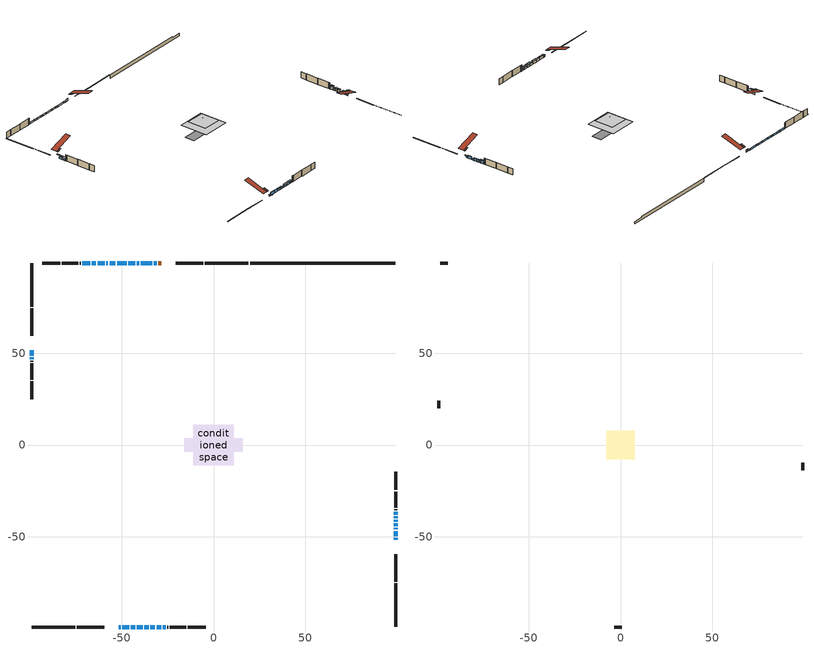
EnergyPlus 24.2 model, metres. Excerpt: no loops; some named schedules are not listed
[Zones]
conditioned space
 floor outside (Floor1 construction): -1.96,-1.96 -1.96,1.96 1.96,1.96 1.96,-1.96 z0.83
 floor outside (Floor2 construction): -3.07,-3.07 -3.07,3.07 3.07,3.07 3.07,-3.07 z0.83
 floor adiabatic (AdiabaticFloorConstruction): -11.16,-11.16 -11.16,11.16 11.16,11.16 11.16,-11.16 z3.27
 floor foundation (Slab1 construction): -16.04,-3.74 -16.04,3.74 16.04,3.74 16.04,-3.74 z-1.91
 wall outside (RimJoist1 construction): 19.04,99.1 -4.67,99.1 / -99.1,-99.1 -75.39,-99.1 / -99.1,99.1 -99.1,75.39 / 99.1,-99.1 99.1,-75.39 z0.83:1.13
 wall outside (RimJoist2 construction): -5.6,99.1 -20.43,99.1 / -74.46,-99.1 -59.62,-99.1 / -99.1,74.46 -99.1,59.62 / 99.1,-74.46 99.1,-59.62 z0.83:1.13
 wall outside (AdiabaticWallConstruction 1): -28.41,99.1 -30.06,99.1 z0.83:2.86
 wall outside (AdiabaticWallConstruction): -51.65,-99.1 -50.58,-99.1 z0.83:1.87; 99.1,-51.65 99.1,-50.58 / -30.99,99.1 -32.51,99.1 / -33.44,99.1 -39.49,99.1 / -40.42,99.1 -41.79,99.1 / -42.72,99.1 -46.38,99.1 / -47.3,99.1 -52.52,99.1 / -53.44,99.1 -56.53,99.1 / -57.46,99.1 -58.37,99.1 / -59.3,99.1 -63.11,99.1 / -64.04,99.1 -66.2,99.1 / -67.13,99.1 -71.45,99.1 / -99.1,47.67 -99.1,46.75 / 99.1,-45.98 99.1,-45.06 z0.83:2.05; -49.65,-99.1 -45.99,-99.1 / -45.07,-99.1 -42.63,-99.1 / -41.7,-99.1 -38.65,-99.1 / 99.1,-49.65 99.1,-46.91 z0.83:2.81; -99.1,51.65 -99.1,48.6 / -37.72,-99.1 -35.28,-99.1 / -34.35,-99.1 -31.91,-99.1 / -30.99,-99.1 -28.55,-99.1 z0.83:2.35; -27.62,-99.1 -26.09,-99.1 z0.83:1.75; 99.1,-44.14 99.1,-42.61 z0.83:2.66; 99.1,-41.68 99.1,-40.77 z0.83:2.86; 99.1,-39.84 99.1,-38.92 z0.83:2.36; 99.1,-38 99.1,-36.47 z0.83:3.27
 wall outside (Wall1 construction): -72.38,99.1 -72.82,99.1 / -25.17,-99.1 -24.72,-99.1 / -99.1,45.83 -99.1,45.38 / 99.1,-35.54 99.1,-35.1 z0.83:5.71
 wall outside (Wall2 construction): -73.75,99.1 -82.58,99.1 / -23.79,-99.1 -14.97,-99.1 / -99.1,44.45 -99.1,35.63 / 99.1,-34.17 99.1,-25.35 z0.83:5.71
 wall outside (Wall3 construction): -83.5,99.1 -93.22,99.1 / -14.04,-99.1 -4.32,-99.1 / -99.1,34.7 -99.1,24.98 / 99.1,-24.42 99.1,-14.7 z0.83:5.71
 wall foundation (FoundationWall1 construction): 19.97,99.1,-1.91 19.97,99.1,0.83 91.19,99.1,0.83 91.19,99.1,0.02 99.1,99.1,0.02 99.1,99.1,-1.91
 window (WindowConstruction 24): -51.65,-99.1 -50.58,-99.1 z0.83:1.87
 window (WindowConstruction 6): 99.1,-51.65 99.1,-50.58 z0.83:2.05
 window (WindowConstruction 7): -30.99,99.1 -32.51,99.1 z0.83:2.05
 window (WindowConstruction 8): -33.44,99.1 -39.49,99.1 z0.83:2.05
 window (WindowConstruction 9): -40.42,99.1 -41.79,99.1 z0.83:2.05
 window (WindowConstruction 10): -42.72,99.1 -46.37,99.1 z0.83:2.05
 window (WindowConstruction 11): -47.3,99.1 -52.52,99.1 z0.83:2.05
 window (WindowConstruction 12): -53.44,99.1 -56.53,99.1 z0.83:2.05
 window (WindowConstruction 13): -57.46,99.1 -58.37,99.1 z0.83:2.05
 window (WindowConstruction 14): -59.3,99.1 -63.11,99.1 z0.83:2.05
 window (WindowConstruction 15): -64.04,99.1 -66.2,99.1 z0.83:2.05
 window (WindowConstruction 16): -49.65,-99.1 -45.99,-99.1 z0.83:2.81
 window (WindowConstruction 17): -45.07,-99.1 -42.63,-99.1 z0.83:2.81
 window (WindowConstruction 18): -41.7,-99.1 -38.65,-99.1 z0.83:2.81
 window (WindowConstruction 19): -99.1,51.65 -99.1,48.6 z0.83:2.35
 window (WindowConstruction 20): -37.72,-99.1 -35.28,-99.1 z0.83:2.35
 window (WindowConstruction 21): -34.35,-99.1 -31.91,-99.1 z0.83:2.35
 window (WindowConstruction 22): -30.99,-99.1 -28.55,-99.1 z0.83:2.35
 window (WindowConstruction): 99.1,-49.65 99.1,-46.91 z0.83:2.81
 window (WindowConstruction 23): -27.62,-99.1 -26.09,-99.1 z0.83:1.74
 window (WindowConstruction 25): -67.13,99.1 -71.45,99.1 z0.83:2.05
 window (WindowConstruction 26): -99.1,47.67 -99.1,46.76 z0.83:2.05
 window (WindowConstruction 1): 99.1,-45.98 99.1,-45.06 z0.83:2.05
 window (WindowConstruction 2): 99.1,-44.14 99.1,-42.61 z0.83:2.66
 window (WindowConstruction 3): 99.1,-41.68 99.1,-40.77 z0.83:2.86
 window (WindowConstruction 4): 99.1,-39.84 99.1,-38.92 z0.83:2.35
 window (WindowConstruction 5): 99.1,-38 99.1,-36.47 z0.83:3.27
 door (Door): -28.41,99.1 -30.06,99.1 z0.83:2.86
 ceiling adiabatic (AdiabaticFloorConstruction): 11.16,-11.16 11.16,11.16 -11.16,11.16 -11.16,-11.16 z3.27
 roof outside (Roof2 construction): -27.48,99.1,5.71 -27.48,95.83,6.8 -26.62,95.83,6.8 -26.62,99.1,5.71; -52.58,-99.1,5.71 -52.58,-95.83,6.8 -53.44,-95.83,6.8 -53.44,-99.1,5.71; -99.1,52.58,5.71 -95.83,52.58,6.8 -95.83,53.44,6.8 -99.1,53.44,5.71; 99.1,-52.58,5.71 95.83,-52.58,6.8 95.83,-53.44,6.8 99.1,-53.44,5.71
attic - vented
 floor to conditioned space (Floor3 construction Reversed): -7.69,-7.69 -7.69,7.69 7.69,7.69 7.69,-7.69 z5.71
 floor to conditioned space (Floor4 construction Reversed): -3.45,-3.45 -3.45,3.45 3.45,3.45 3.45,-3.45 z5.71
 wall outside (Wall4 construction): -94.15,99.1 -98.17,99.1 / -3.39,-99.1 0.63,-99.1 / -99.1,24.06 -99.1,20.04 / 99.1,-13.77 99.1,-9.75 z0.83:5.71
 roof outside (Roof1 construction): -25.69,99.1,5.71 -25.69,82.69,11.18 -21.36,82.69,11.18 -21.36,99.1,5.71; -54.37,-99.1,5.71 -54.37,-82.69,11.18 -58.69,-82.69,11.18 -58.69,-99.1,5.71; -99.1,54.37,5.71 -82.69,54.37,11.18 -82.69,58.69,11.18 -99.1,58.69,5.71; 99.1,-54.37,5.71 82.69,-54.37,11.18 82.69,-58.69,11.18 99.1,-58.69,5.71
shading: -50.25,-99.1 -51.98,-99.1 -51.98,-101.18 -50.25,-101.18 z2.2; 99.1,-49.97 99.1,-52.26 100.01,-52.26 100.01,-49.97 z2.66; -45.79,-99.1 -49.85,-99.1 -49.85,-100.14 -45.79,-100.14 z3.01; -42.43,-99.1 -45.27,-99.1 -45.27,-100.14 -42.43,-100.14 z3.01; -38.35,-99.1 -42,-99.1 -42,-100.14 -38.35,-100.14 z3.11; -99.1,47 -99.1,53.25 -100.01,53.25 -100.01,47 z3.95; -35.13,-99.1 -37.87,-99.1 -37.87,-100.01 -35.13,-100.01 z2.5; -30.8,-99.1 -35.47,-99.1 -35.47,-100.01 -30.8,-100.01 z3.47; -27.48,-99.1 -32.06,-99.1 -32.06,-100.01 -27.48,-100.01 z3.42; 99.1,-46.68 99.1,-49.88 100.01,-49.88 100.01,-46.68 z3.04; -25.56,-99.1 -28.15,-99.1 -28.15,-100.01 -25.56,-100.01 z2.27; 99.1,-42.31 99.1,-44.43 100.01,-44.43 100.01,-42.31 z2.96; 99.1,-40.47 99.1,-41.98 100.01,-41.98 100.01,-40.47 z3.16; 99.1,-38.63 99.1,-40.14 100.01,-40.14 100.01,-38.63 z2.65; 99.1,-35.94 99.1,-38.53 100.01,-38.53 100.01,-35.94 z3.8
[Building]
Building 1: Terrain=Suburbs
[Site:Location]
Vancouver Intl AP_BC: Latitude {deg}=49.19; Longitude {deg}=-123.18; Time Zone {hr}=-8; Elevation {m}=4; Keep Site Location Information=Yes
[Site:GroundTemperature:Shallow]
8.06451, 6.96315, 6.87495, 7.3976, 9.49575, 11.5841, 13.3946, 14.5416, 14.639, 13.7062, 11.9418, 9.91751
[Site:WaterMainsTemperature]
Calculation Method=Schedule; Temperature Schedule=mains temperature schedule
[Material] Roughness=Rough; Thermal Absorptance=0.9
Name | Thickness {m} | Conductivity {W/m-K} | Density {kg/m3} | Specific Heat {J/kg-K} | Solar Absorptance | Visible Absorptance
asphalt or fiberglass shingles | 0.00635 | 0.162714 | 1121.4 | 1465.45 | 0.4 | 0.4
ceiling loosefill ins | 0.0846667 | 0.0480833 | 16.02 | 1046.75 | 0.7 | 0.7
ceiling stud and cavity | 0.1397 | 0.0988009 | 65.682 | 1177.47 | 0.7 | 0.7
ceiling stud and cavity 1 | 0.1397 | 0.0991714 | 65.682 | 1177.47 | 0.7 | 0.7
concrete 4.0 in. | 0.1016 | 1.803125 | 2242.8 | 837.4 | 0.7 | 0.7
concrete 8.0 in. | 0.2032 | 1.803125 | 2242.8 | 837.4 | 0.7 | 0.7
door material | 0.04445 | 0.188738 | 512.64 | 1214.23 | 0.7 | 0.7
exterior vertical ins | 0.00218552 | 0.029427 | 32.04 | 1214.23 | 0.7 | 0.7
floor covering | 0.0127 | 0.0433444 | 54.468 | 1339.84 | 0.6 | 0.6
floor rigid ins; roof rigid ins; wall rigid ins | 0.051816 | 0.029427 | 32.04 | 1214.23 | 0.7 | 0.7
floor rigid ins 1; wall rigid ins 1 | 0.512978 | 0.029427 | 32.04 | 1214.23 | 0.7 | 0.7
floor stud and cavity | 0.1397 | 0.102743 | 92.3553 | 1139.71 | 0.7 | 0.7
floor stud and cavity 1 | 0.1397 | 0.102082 | 92.3553 | 1139.71 | 0.7 | 0.7
floor stud and cavity 2 | 0.1397 | 1.75129 | 37.0049 | 1207.88 | 0.7 | 0.7
furniture material conditioned space 1 | 0.1524 | 0.115458 | 640.8 | 1214.23 | 0.6 | 0.6
gypsum board | 0.0127 | 0.160291 | 801 | 837.4 | 0.6 | 0.6
gypsum board 1 | 0.0127 | 0.160291 | 801 | 837.4 | 0.7 | 0.7
osb sheathing 0.5 in. | 0.0127 | 0.115458 | 512.64 | 1214.23 | 0.7 | 0.7
osb sheathing 0.75 in. | 0.01905 | 0.115458 | 512.64 | 1214.23 | 0.7 | 0.7
osb sheathing 2.0 in. | 0.0508 | 0.115458 | 512.64 | 1214.23 | 0.7 | 0.7
rim joist stud and cavity | 0.0508 | 0.0451077 | 125.044 | 1163.47 | 0.6 | 0.6
rim joist stud and cavity 1 | 0.0508 | 0.0330629 | 125.044 | 1163.47 | 0.6 | 0.6
roof stud and cavity | 0.2032 | 0.177325 | 78.34581 | 1123.46 | 0.7 | 0.7
wall stud and cavity | 0.1397 | 0.291693 | 139.0536 | 1170.24 | 0.7 | 0.7
wall stud and cavity 1 | 0.1397 | 0.199346 | 139.0536 | 1170.24 | 0.7 | 0.7
wall stud and cavity 2 | 0.1397 | 0.204483 | 139.0536 | 1170.24 | 0.7 | 0.7
wall stud and cavity 3 | 0.0889 | 6.9971 | 50.32683 | 1063.81 | 0.6 | 0.6
wall stud and cavity 4 | 0.0889 | 0.380278 | 52.3479 | 1209.89 | 0.7 | 0.7
wall stud and cavity 5 | 0.0889 | 0.391764 | 83.0341 | 1211.67 | 0.7 | 0.7
wood siding | 0.0254 | 0.102417 | 544.68 | 1172.36 | 0.4 | 0.4
wood siding 1 | 0.00254 | 0.102417 | 544.68 | 1172.36 | 0.4 | 0.4
wood siding 2; wood siding 3; wood siding 4 | 0.0254 | 0.102417 | 544.68 | 1172.36 | 0.7 | 0.7
[WindowMaterial:SimpleGlazingSystem]
Name | U-Factor {W/m2-K} | Solar Heat Gain Coefficient
WindowMaterial | 3.29381 | 0.71
WindowMaterial 1 | 3.30687 | 0.61
WindowMaterial 10 | 3.29835 | 0.68
WindowMaterial 11 | 3.29835 | 0.69
WindowMaterial 12 | 3.29267 | 0.71
WindowMaterial 13 | 3.308 | 0.6
WindowMaterial 2 | 3.29721 | 0.69
WindowMaterial 3 | 3.30232 | 0.67
WindowMaterial 4 | 3.30232 | 0.66
WindowMaterial 5 | 3.296079 | 0.7
WindowMaterial 6 | 3.30005 | 0.68
WindowMaterial 7 | 3.29438 | 0.7
WindowMaterial 8 | 3.29721 | 0.7
WindowMaterial 9 | 3.30346 | 0.65
[Construction]
AdiabaticFloorConstruction: floor stud and cavity 2, floor rigid ins 1, osb sheathing 0.75 in., floor covering
AdiabaticWallConstruction: wood siding 3, wall rigid ins 1, wall stud and cavity 4, gypsum board
AdiabaticWallConstruction 1: wood siding 4, wall rigid ins 1, wall stud and cavity 4, gypsum board
Door: door material
Floor1 construction: floor stud and cavity, floor rigid ins, osb sheathing 0.75 in., floor covering
Floor2 construction: floor stud and cavity 1, floor rigid ins, osb sheathing 0.75 in., floor covering
Floor3 construction Reversed: gypsum board, ceiling stud and cavity, ceiling loosefill ins
Floor4 construction Reversed: gypsum board, ceiling stud and cavity 1, ceiling loosefill ins
FoundationWall1 construction: concrete 8.0 in., gypsum board 1
furniture construction conditioned space 1: furniture material conditioned space 1
PartitionWallConstruction: gypsum board, wall stud and cavity 5, gypsum board
RimJoist1 construction: wood siding 2, osb sheathing 2.0 in., rim joist stud and cavity
RimJoist2 construction: wood siding 2, osb sheathing 2.0 in., rim joist stud and cavity 1
Roof1 construction: asphalt or fiberglass shingles
Roof2 construction: asphalt or fiberglass shingles, roof rigid ins, osb sheathing 0.75 in., roof stud and cavity, gypsum board
Slab1 construction: concrete 4.0 in.
Wall1 construction: wood siding, wall rigid ins, osb sheathing 0.5 in., wall stud and cavity, gypsum board
Wall2 construction: wood siding, wall rigid ins, osb sheathing 0.5 in., wall stud and cavity 1, gypsum board
Wall3 construction: wood siding, wall rigid ins, osb sheathing 0.5 in., wall stud and cavity 2, gypsum board
Wall4 construction: wood siding 1, wall stud and cavity 3
WindowConstruction; WindowConstruction 17; WindowConstruction 18; WindowConstruction 25: WindowMaterial
WindowConstruction 1: WindowMaterial 1
WindowConstruction 10: WindowMaterial 7
WindowConstruction 11; WindowConstruction 2: WindowMaterial 2
WindowConstruction 12: WindowMaterial 8
WindowConstruction 13; WindowConstruction 26: WindowMaterial 9
WindowConstruction 14: WindowMaterial 10
WindowConstruction 15: WindowMaterial 11
WindowConstruction 16: WindowMaterial 12
WindowConstruction 19; WindowConstruction 20; WindowConstruction 21; WindowConstruction 22; WindowConstruction 5; WindowConstruction 8: WindowMaterial 5
WindowConstruction 23; WindowConstruction 4; WindowConstruction 6: WindowMaterial 4
WindowConstruction 24: WindowMaterial 13
WindowConstruction 3; WindowConstruction 9: WindowMaterial 3
WindowConstruction 7: WindowMaterial 6
[Zone] Multiplier=1; Part of Total Floor Area=Yes
Name | Volume {m3}
attic - vented | 252.26
conditioned space | 2252.9
[Space]
Name | Zone | Volume {m3}
attic - vented 1 | attic - vented | 252.26
conditioned space 1 | conditioned space | 2252.9
[ZoneInfiltration:EffectiveLeakageArea]
infil attic - vented 1: Zone or Space=attic - vented 1; Schedule=Always On Discrete; Effective Air Leakage Area {cm2}=11752.1; Stack Coefficient=0.000719602; Wind Coefficient=1.81245e-05
[ZoneMixing]
whole house fan mix: Zone or Space=attic - vented; Schedule=Always On Continuous; Design Flow Rate Calculation Method=Flow/Zone; Design Flow Rate {m3/s}=0; Source Zone or Space=conditioned space
[SurfaceProperty:ExposedFoundationPerimeter]
Slab1: Exposed Perimeter Calculation Method=TotalExposedPerimeter; Total Exposed Perimeter {m}=79.127
[InternalMass] Zone or ZoneList=conditioned space; Space or SpaceList=conditioned space 1
Name | Construction | Surface Area {m2}
furniture mass conditioned space 1 | furniture construction conditioned space 1 | 316.416
partition wall mass | PartitionWallConstruction | 791.04
[Lights]
interior lighting: Zone or ZoneList or Space or SpaceList=conditioned space 1; Schedule=interior lighting schedule; Design Level Calculation Method=LightingLevel; Lighting Level {W}=343.2; Return Air Fraction=0; Fraction Radiant=0.6; Fraction Visible=0.2; Fraction Replaceable=1
[People]
occupants: Zone or ZoneList or Space or SpaceList=conditioned space 1; Number of People Schedule=occupants schedule; Number of People Calculation Method=People; Number of People=3; Fraction Radiant=0.314171; Sensible Heat Fraction=0.56303; Activity Level Schedule=occupants activity schedule; Carbon Dioxide Generation Rate {m3/s-W}=0; Enable ASHRAE 55 Comfort Warnings=No; Mean Radiant Temperature Calculation Type=EnclosureAveraged
[ElectricEquipment] Zone or ZoneList or Space or SpaceList=conditioned space 1; Design Level Calculation Method=EquipmentLevel
Name | Schedule | Design Level {W} | Fraction Latent | Fraction Radiant | Fraction Lost
clothes dryer | clothes dryer schedule | 140.772 | 0.015 | 0.081 | 0.85
clothes washer | clothes washer schedule | 32.1985 | 0.03 | 0.162 | 0.7
cooking range | cooking range schedule | 215.147 | 0.08 | 0.432 | 0.2
dishwasher | dishwasher schedule | 66.8632 | 0.3 | 0.18 | 0.4
fridge | fridge schedule | 72.9452 | 0 | 0.6 | 0
mech vent bath fan 0 | mech vent bath fan 0 schedule | 50.2 | 0 | 0 | 1
mech vent bath fan 1 | mech vent bath fan 1 schedule | 50.2 | 0 | 0 | 1
mech vent house fan | mech vent house fan schedule | 19.9167 | 0 | 0 | 0.5
mech vent house fan cfis | mech vent house fan cfis schedule | 0 | 0 | 0 | 0
mech vent range fan 0 | mech vent range fan 0 schedule | 57 | 0 | 0 | 1
misc plug loads | misc plug loads schedule | 494.7 | 0.045 | 0.513 | 0.1
whole house fan | Always On Discrete | 0 | 0 | 0 | 1
[OtherEquipment] Zone or ZoneList or Space or SpaceList=conditioned space 1; Design Level Calculation Method=EquipmentLevel
Name | Fuel Type | Schedule | Design Level {W} | Fraction Latent | Fraction Radiant | Fraction Lost
clothes dryer 1 | Electricity | clothes dryer schedule | 0 | 0.015 | 0.081 | 0.85
cooking range 1 | Electricity | cooking range schedule | 0 | 0.08 | 0.432 | 0.2
general water use latent | None | general water use schedule | 62.594 | 1 | 0 | 0
general water use sensible | None | general water use schedule | -61.6891 | 0 | 0.6 | 0
mech vent house fan latent load | None | Always On Discrete | 0 | 1 | 0 | 0
mech vent house fan sensible load | None | Always On Discrete | 0 | 0 | 0 | 0
water heater energy adjustment1 | NaturalGas | Always On Discrete | 0.01 | 0 | 0 | 1
[ZoneInfiltration:DesignFlowRate] Zone or ZoneList or Space or SpaceList=conditioned space 1; Schedule=Always On Discrete; Design Flow Rate Calculation Method=Flow/Zone; Design Flow Rate {m3/s}=0
infil flow; natural vent flow; whole house fan flow
[Foundation:Kiva]
Foundation Kiva 1: Initial Indoor Air Temperature {C}=18; Wall Height Above Grade {m}=0.830001; Wall Depth Below Slab {m}=0.2032; Custom Block Material Name 1=exterior vertical ins; Custom Block Depth 1 {m}=2.74; Custom Block X Position 1 {m}=0.2159; Custom Block Z Position 1 {m}=0
[Foundation:Kiva:Settings]
Soil Conductivity {W/m-K}=0.849921; Soil Density {kg/m3}=1842.3; Soil Specific Heat {J/kg-K}=418.7; Ground Solar Absorptivity=0.9; Ground Thermal Absorptivity=0.9; Ground Surface Roughness {m}=0.03; Far-Field Width {m}=40; Deep-Ground Boundary Condition=ZeroFlux; Deep-Ground Depth {m}=40; Minimum Cell Dimension {m}=0.2; Maximum Cell Growth Coefficient=3; Simulation Timestep=Timestep
[Exterior:Lights]
exterior lighting: Schedule=exterior lighting schedule; Design Level {W}=75.6
[Schedule:Constant]
Name | Hourly Value
Always On Continuous; mech vent house fan schedule; mech vent house fan cfis schedule; Always On Discrete | 1
occupants activity schedule | 117.228
fridge schedule | 0
[Schedule:Week:Daily]
interior lighting schedule Week Rule - Jan1-Jan27: interior lighting schedule day, interior lighting schedule day, interior lighting schedule day, interior lighting schedule day, interior lighting schedule day, interior lighting schedule day, interior lighting schedule day, interior lighting schedule default day, interior lighting schedule default day, interior lighting schedule default day, interior lighting schedule default day, interior lighting schedule default day
interior lighting schedule Week Rule - Jan28-Feb3: interior lighting schedule day, interior lighting schedule day, interior lighting schedule day, interior lighting schedule day, interior lighting schedule day 1, interior lighting schedule day 1, interior lighting schedule day 1, interior lighting schedule default day, interior lighting schedule default day, interior lighting schedule default day, interior lighting schedule default day, interior lighting schedule default day
interior lighting schedule Week Rule - Feb4-Feb24: interior lighting schedule day 1, interior lighting schedule day 1, interior lighting schedule day 1, interior lighting schedule day 1, interior lighting schedule day 1, interior lighting schedule day 1, interior lighting schedule day 1, interior lighting schedule default day, interior lighting schedule default day, interior lighting schedule default day, interior lighting schedule default day, interior lighting schedule default day
interior lighting schedule Week Rule - Feb25-Mar3: interior lighting schedule day 1, interior lighting schedule day 1, interior lighting schedule day 1, interior lighting schedule day 1, interior lighting schedule day 2, interior lighting schedule day 2, interior lighting schedule day 2, interior lighting schedule default day, interior lighting schedule default day, interior lighting schedule default day, interior lighting schedule default day, interior lighting schedule default day
interior lighting schedule Week Rule - Mar4-Mar31: interior lighting schedule day 2, interior lighting schedule day 2, interior lighting schedule day 2, interior lighting schedule day 2, interior lighting schedule day 2, interior lighting schedule day 2, interior lighting schedule day 2, interior lighting schedule default day, interior lighting schedule default day, interior lighting schedule default day, interior lighting schedule default day, interior lighting schedule default day
interior lighting schedule Week Rule - Apr1-Apr28: interior lighting schedule day 3, interior lighting schedule day 3, interior lighting schedule day 3, interior lighting schedule day 3, interior lighting schedule day 3, interior lighting schedule day 3, interior lighting schedule day 3, interior lighting schedule default day, interior lighting schedule default day, interior lighting schedule default day, interior lighting schedule default day, interior lighting schedule default day
interior lighting schedule Week Rule - Apr29-May5: interior lighting schedule day 3, interior lighting schedule day 3, interior lighting schedule day 4, interior lighting schedule day 4, interior lighting schedule day 4, interior lighting schedule day 4, interior lighting schedule day 4, interior lighting schedule default day, interior lighting schedule default day, interior lighting schedule default day, interior lighting schedule default day, interior lighting schedule default day
interior lighting schedule Week Rule - May6-May26: interior lighting schedule day 4, interior lighting schedule day 4, interior lighting schedule day 4, interior lighting schedule day 4, interior lighting schedule day 4, interior lighting schedule day 4, interior lighting schedule day 4, interior lighting schedule default day, interior lighting schedule default day, interior lighting schedule default day, interior lighting schedule default day, interior lighting schedule default day
interior lighting schedule Week Rule - May27-Jun2: interior lighting schedule day 4, interior lighting schedule day 4, interior lighting schedule day 4, interior lighting schedule day 4, interior lighting schedule day 4, interior lighting schedule day 5, interior lighting schedule day 5, interior lighting schedule default day, interior lighting schedule default day, interior lighting schedule default day, interior lighting schedule default day, interior lighting schedule default day
interior lighting schedule Week Rule - Jun3-Jun30: interior lighting schedule day 5, interior lighting schedule day 5, interior lighting schedule day 5, interior lighting schedule day 5, interior lighting schedule day 5, interior lighting schedule day 5, interior lighting schedule day 5, interior lighting schedule default day, interior lighting schedule default day, interior lighting schedule default day, interior lighting schedule default day, interior lighting schedule default day
interior lighting schedule Week Rule - Jul1-Jul28: interior lighting schedule day 6, interior lighting schedule day 6, interior lighting schedule day 6, interior lighting schedule day 6, interior lighting schedule day 6, interior lighting schedule day 6, interior lighting schedule day 6, interior lighting schedule default day, interior lighting schedule default day, interior lighting schedule default day, interior lighting schedule default day, interior lighting schedule default day
interior lighting schedule Week Rule - Jul29-Aug4: interior lighting schedule day 6, interior lighting schedule day 6, interior lighting schedule day 6, interior lighting schedule day 7, interior lighting schedule day 7, interior lighting schedule day 7, interior lighting schedule day 7, interior lighting schedule default day, interior lighting schedule default day, interior lighting schedule default day, interior lighting schedule default day, interior lighting schedule default day
interior lighting schedule Week Rule - Aug5-Aug25: interior lighting schedule day 7, interior lighting schedule day 7, interior lighting schedule day 7, interior lighting schedule day 7, interior lighting schedule day 7, interior lighting schedule day 7, interior lighting schedule day 7, interior lighting schedule default day, interior lighting schedule default day, interior lighting schedule default day, interior lighting schedule default day, interior lighting schedule default day
interior lighting schedule Week Rule - Aug26-Sep1: interior lighting schedule day 7, interior lighting schedule day 7, interior lighting schedule day 7, interior lighting schedule day 7, interior lighting schedule day 7, interior lighting schedule day 7, interior lighting schedule day 8, interior lighting schedule default day, interior lighting schedule default day, interior lighting schedule default day, interior lighting schedule default day, interior lighting schedule default day
interior lighting schedule Week Rule - Sep2-Sep29: interior lighting schedule day 8, interior lighting schedule day 8, interior lighting schedule day 8, interior lighting schedule day 8, interior lighting schedule day 8, interior lighting schedule day 8, interior lighting schedule day 8, interior lighting schedule default day, interior lighting schedule default day, interior lighting schedule default day, interior lighting schedule default day, interior lighting schedule default day
interior lighting schedule Week Rule - Sep30-Oct6: interior lighting schedule day 8, interior lighting schedule day 9, interior lighting schedule day 9, interior lighting schedule day 9, interior lighting schedule day 9, interior lighting schedule day 9, interior lighting schedule day 9, interior lighting schedule default day, interior lighting schedule default day, interior lighting schedule default day, interior lighting schedule default day, interior lighting schedule default day
interior lighting schedule Week Rule - Oct7-Oct27: interior lighting schedule day 9, interior lighting schedule day 9, interior lighting schedule day 9, interior lighting schedule day 9, interior lighting schedule day 9, interior lighting schedule day 9, interior lighting schedule day 9, interior lighting schedule default day, interior lighting schedule default day, interior lighting schedule default day, interior lighting schedule default day, interior lighting schedule default day
interior lighting schedule Week Rule - Oct28-Nov3: interior lighting schedule day 9, interior lighting schedule day 9, interior lighting schedule day 9, interior lighting schedule day 9, interior lighting schedule day 10, interior lighting schedule day 10, interior lighting schedule day 10, interior lighting schedule default day, interior lighting schedule default day, interior lighting schedule default day, interior lighting schedule default day, interior lighting schedule default day
interior lighting schedule Week Rule - Nov4-Nov24: interior lighting schedule day 10, interior lighting schedule day 10, interior lighting schedule day 10, interior lighting schedule day 10, interior lighting schedule day 10, interior lighting schedule day 10, interior lighting schedule day 10, interior lighting schedule default day, interior lighting schedule default day, interior lighting schedule default day, interior lighting schedule default day, interior lighting schedule default day
interior lighting schedule Week Rule - Nov25-Dec1: interior lighting schedule day 10, interior lighting schedule day 10, interior lighting schedule day 10, interior lighting schedule day 10, interior lighting schedule day 10, interior lighting schedule day 10, interior lighting schedule day 11, interior lighting schedule default day, interior lighting schedule default day, interior lighting schedule default day, interior lighting schedule default day, interior lighting schedule default day
interior lighting schedule Week Rule - Dec2-Dec31: interior lighting schedule day 11, interior lighting schedule day 11, interior lighting schedule day 11, interior lighting schedule day 11, interior lighting schedule day 11, interior lighting schedule day 11, interior lighting schedule day 11, interior lighting schedule default day, interior lighting schedule default day, interior lighting schedule default day, interior lighting schedule default day, interior lighting schedule default day
occupants schedule Week Rule - Jan1-Dec31: occupants schedule day, occupants schedule day, occupants schedule day, occupants schedule day, occupants schedule day, occupants schedule day, occupants schedule day, occupants schedule default day, occupants schedule default day, occupants schedule default day, occupants schedule default day, occupants schedule default day
clothes dryer schedule Week Rule - Jan1-Dec31: clothes dryer schedule day, clothes dryer schedule day, clothes dryer schedule day, clothes dryer schedule day, clothes dryer schedule day, clothes dryer schedule day, clothes dryer schedule day, clothes dryer schedule default day, clothes dryer schedule default day, clothes dryer schedule default day, clothes dryer schedule default day, clothes dryer schedule default day
clothes washer schedule Week Rule - Jan1-Dec31: clothes washer schedule day, clothes washer schedule day, clothes washer schedule day, clothes washer schedule day, clothes washer schedule day, clothes washer schedule day, clothes washer schedule day, clothes washer schedule default day, clothes washer schedule default day, clothes washer schedule default day, clothes washer schedule default day, clothes washer schedule default day
cooking range schedule Week Rule - Jan1-Dec31: cooking range schedule day, cooking range schedule day, cooking range schedule day, cooking range schedule day, cooking range schedule day, cooking range schedule day, cooking range schedule day, cooking range schedule default day, cooking range schedule default day, cooking range schedule default day, cooking range schedule default day, cooking range schedule default day
dishwasher schedule Week Rule - Jan1-Dec31: dishwasher schedule day, dishwasher schedule day, dishwasher schedule day, dishwasher schedule day, dishwasher schedule day, dishwasher schedule day, dishwasher schedule day, dishwasher schedule default day, dishwasher schedule default day, dishwasher schedule default day, dishwasher schedule default day, dishwasher schedule default day
mech vent bath fan 0 schedule Week Rule - Jan1-Dec31: mech vent bath fan 0 schedule day, mech vent bath fan 0 schedule day, mech vent bath fan 0 schedule day, mech vent bath fan 0 schedule day, mech vent bath fan 0 schedule day, mech vent bath fan 0 schedule day, mech vent bath fan 0 schedule day, mech vent bath fan 0 schedule default day, mech vent bath fan 0 schedule default day, mech vent bath fan 0 schedule default day, mech vent bath fan 0 schedule default day, mech vent bath fan 0 schedule default day
mech vent bath fan 1 schedule Week Rule - Jan1-Dec31: mech vent bath fan 1 schedule day, mech vent bath fan 1 schedule day, mech vent bath fan 1 schedule day, mech vent bath fan 1 schedule day, mech vent bath fan 1 schedule day, mech vent bath fan 1 schedule day, mech vent bath fan 1 schedule day, mech vent bath fan 1 schedule default day, mech vent bath fan 1 schedule default day, mech vent bath fan 1 schedule default day, mech vent bath fan 1 schedule default day, mech vent bath fan 1 schedule default day
mech vent range fan 0 schedule Week Rule - Jan1-Dec31: mech vent range fan 0 schedule day, mech vent range fan 0 schedule day, mech vent range fan 0 schedule day, mech vent range fan 0 schedule day, mech vent range fan 0 schedule day, mech vent range fan 0 schedule day, mech vent range fan 0 schedule day, mech vent range fan 0 schedule default day, mech vent range fan 0 schedule default day, mech vent range fan 0 schedule default day, mech vent range fan 0 schedule default day, mech vent range fan 0 schedule default day
misc plug loads schedule Week Rule - Jan1-Dec31: misc plug loads schedule day, misc plug loads schedule day, misc plug loads schedule day, misc plug loads schedule day, misc plug loads schedule day, misc plug loads schedule day, misc plug loads schedule day, misc plug loads schedule default day, misc plug loads schedule default day, misc plug loads schedule default day, misc plug loads schedule default day, misc plug loads schedule default day
general water use schedule Week Rule - Jan1-Dec31: general water use schedule day, general water use schedule day, general water use schedule day, general water use schedule day, general water use schedule day, general water use schedule day, general water use schedule day, general water use schedule default day, general water use schedule default day, general water use schedule default day, general water use schedule default day, general water use schedule default day
exterior lighting schedule Week Rule - Jan1-Jan27: exterior lighting schedule day, exterior lighting schedule day, exterior lighting schedule day, exterior lighting schedule day, exterior lighting schedule day, exterior lighting schedule day, exterior lighting schedule day, exterior lighting schedule default day, exterior lighting schedule default day, exterior lighting schedule default day, exterior lighting schedule default day, exterior lighting schedule default day
[Schedule:Year]
interior lighting schedule: interior lighting schedule Week Rule - Jan1-Jan27, 1, 1, 1, 27, interior lighting schedule Week Rule - Jan28-Feb3, 1, 28, 2, 3, interior lighting schedule Week Rule - Feb4-Feb24, 2, 4, 2, 24, interior lighting schedule Week Rule - Feb25-Mar3, 2, 25, 3, 3, interior lighting schedule Week Rule - Mar4-Mar31, 3, 4, 3, 31, interior lighting schedule Week Rule - Apr1-Apr28, 4, 1, 4, 28, interior lighting schedule Week Rule - Apr29-May5, 4, 29, 5, 5, interior lighting schedule Week Rule - May6-May26, 5, 6, 5, 26, interior lighting schedule Week Rule - May27-Jun2, 5, 27, 6, 2, interior lighting schedule Week Rule - Jun3-Jun30, 6, 3, 6, 30, interior lighting schedule Week Rule - Jul1-Jul28, 7, 1, 7, 28, interior lighting schedule Week Rule - Jul29-Aug4, 7, 29, 8, 4, interior lighting schedule Week Rule - Aug5-Aug25, 8, 5, 8, 25, interior lighting schedule Week Rule - Aug26-Sep1, 8, 26, 9, 1, interior lighting schedule Week Rule - Sep2-Sep29, 9, 2, 9, 29, interior lighting schedule Week Rule - Sep30-Oct6, 9, 30, 10, 6, interior lighting schedule Week Rule - Oct7-Oct27, 10, 7, 10, 27, interior lighting schedule Week Rule - Oct28-Nov3, 10, 28, 11, 3, interior lighting schedule Week Rule - Nov4-Nov24, 11, 4, 11, 24, interior lighting schedule Week Rule - Nov25-Dec1, 11, 25, 12, 1, interior lighting schedule Week Rule - Dec2-Dec31, 12, 2, 12, 31
occupants schedule: occupants schedule Week Rule - Jan1-Dec31, 1, 1, 12, 31
clothes dryer schedule: clothes dryer schedule Week Rule - Jan1-Dec31, 1, 1, 12, 31
clothes washer schedule: clothes washer schedule Week Rule - Jan1-Dec31, 1, 1, 12, 31
cooking range schedule: cooking range schedule Week Rule - Jan1-Dec31, 1, 1, 12, 31
dishwasher schedule: dishwasher schedule Week Rule - Jan1-Dec31, 1, 1, 12, 31
mech vent bath fan 0 schedule: mech vent bath fan 0 schedule Week Rule - Jan1-Dec31, 1, 1, 12, 31
mech vent bath fan 1 schedule: mech vent bath fan 1 schedule Week Rule - Jan1-Dec31, 1, 1, 12, 31
mech vent range fan 0 schedule: mech vent range fan 0 schedule Week Rule - Jan1-Dec31, 1, 1, 12, 31
misc plug loads schedule: misc plug loads schedule Week Rule - Jan1-Dec31, 1, 1, 12, 31
general water use schedule: general water use schedule Week Rule - Jan1-Dec31, 1, 1, 12, 31
exterior lighting schedule: exterior lighting schedule Week Rule - Jan1-Jan27, 1, 1, 1, 27, exterior lighting schedule Week Rule - Jan28-Feb3, 1, 28, 2, 3, exterior lighting schedule Week Rule - Feb4-Feb24, 2, 4, 2, 24, exterior lighting schedule Week Rule - Feb25-Mar3, 2, 25, 3, 3, exterior lighting schedule Week Rule - Mar4-Mar31, 3, 4, 3, 31, exterior lighting schedule Week Rule - Apr1-Apr28, 4, 1, 4, 28, exterior lighting schedule Week Rule - Apr29-May5, 4, 29, 5, 5, exterior lighting schedule Week Rule - May6-May26, 5, 6, 5, 26, exterior lighting schedule Week Rule - May27-Jun2, 5, 27, 6, 2, exterior lighting schedule Week Rule - Jun3-Jun30, 6, 3, 6, 30, exterior lighting schedule Week Rule - Jul1-Jul28, 7, 1, 7, 28, exterior lighting schedule Week Rule - Jul29-Aug4, 7, 29, 8, 4, exterior lighting schedule Week Rule - Aug5-Aug25, 8, 5, 8, 25, exterior lighting schedule Week Rule - Aug26-Sep1, 8, 26, 9, 1, exterior lighting schedule Week Rule - Sep2-Sep29, 9, 2, 9, 29, exterior lighting schedule Week Rule - Sep30-Oct6, 9, 30, 10, 6, exterior lighting schedule Week Rule - Oct7-Oct27, 10, 7, 10, 27, exterior lighting schedule Week Rule - Oct28-Nov3, 10, 28, 11, 3, exterior lighting schedule Week Rule - Nov4-Nov24, 11, 4, 11, 24, exterior lighting schedule Week Rule - Nov25-Dec1, 11, 25, 12, 1, exterior lighting schedule Week Rule - Dec2-Dec31, 12, 2, 12, 31
[Schedule:Compact]
mains temperature schedule: Through: 01/01, For: AllDays, Until: 24:00, 11.375, Through: 01/02, For: AllDays, Until: 24:00, 11.3367, Through: 01/03, For: AllDays, Until: 24:00, 11.2994, Through: 01/04, For: AllDays, Until: 24:00, 11.2628, Through: 01/05, For: AllDays, Until: 24:00, 11.2267, Through: 01/06, For: AllDays, Until: 24:00, 11.1917, Through: 01/07, For: AllDays, Until: 24:00, 11.1578, Through: 01/08, For: AllDays, Until: 24:00, 11.1244, Through: 01/09, For: AllDays, Until: 24:00, 11.0917, Through: 01/10, For: AllDays, Until: 24:00, 11.06, Through: 01/11, For: AllDays, Until: 24:00, 11.0289, Through: 01/12, For: AllDays, Until: 24:00, 10.9989, Through: 01/13, For: AllDays, Until: 24:00, 10.97, Through: 01/14, For: AllDays, Until: 24:00, 10.9417, Through: 01/15, For: AllDays, Until: 24:00, 10.9139, Through: 01/16, For: AllDays, Until: 24:00, 10.8878, Through: 01/17, For: AllDays, Until: 24:00, 10.8622, Through: 01/18, For: AllDays, Until: 24:00, 10.8372, Through: 01/19, For: AllDays, Until: 24:00, 10.8133, Through: 01/20, For: AllDays, Until: 24:00, 10.7906, Through: 01/21, For: AllDays, Until: 24:00, 10.7683, Through: 01/22, For: AllDays, Until: 24:00, 10.7478, Through: 01/23, For: AllDays, Until: 24:00, 10.7272, Through: 01/24, For: AllDays, Until: 24:00, 10.7083, Through: 01/25, For: AllDays, Until: 24:00, 10.69, Through: 01/26, For: AllDays, Until: 24:00, 10.6728, Through: 01/27, For: AllDays, Until: 24:00, 10.6567, Through: 01/28, For: AllDays, Until: 24:00, 10.6411, Through: 01/29, For: AllDays, Until: 24:00, 10.6267, Through: 01/30, For: AllDays, Until: 24:00, 10.6133, Through: 01/31, For: AllDays, Until: 24:00, 10.6011, Through: 02/01, For: AllDays, Until: 24:00, 10.59, Through: 02/02, For: AllDays, Until: 24:00, 10.5794, Through: 02/03, For: AllDays, Until: 24:00, 10.57, Through: 02/04, For: AllDays, Until: 24:00, 10.5617, Through: 02/05, For: AllDays, Until: 24:00, 10.5539, Through: 02/06, For: AllDays, Until: 24:00, 10.5478, Through: 02/07, For: AllDays, Until: 24:00, 10.5422, Through: 02/08, For: AllDays, Until: 24:00, 10.5378, Through: 02/09, For: AllDays, Until: 24:00, 10.5339, Through: 02/10, For: AllDays, Until: 24:00, 10.5317, Through: 02/11, For: AllDays, Until: 24:00, 10.53, Through: 02/12, For: AllDays, Until: 24:00, 10.53, Through: 02/13, For: AllDays, Until: 24:00, 10.5306, Through: 02/14, For: AllDays, Until: 24:00, 10.5317, Through: 02/15, For: AllDays, Until: 24:00, 10.5344, Through: 02/16, For: AllDays, Until: 24:00, 10.5378, Through: 02/17, For: AllDays, Until: 24:00, 10.5428, Through: 02/18, For: AllDays, Until: 24:00, 10.5483, Through: 02/19, For: AllDays, Until: 24:00, 10.5544, Through: 02/20, For: AllDays, Until: 24:00, 10.5622, Through: 02/21, For: AllDays, Until: 24:00, 10.5706, Through: 02/22, For: AllDays, Until: 24:00, 10.5806, Through: 02/23, For: AllDays, Until: 24:00, 10.5911, Through: 02/24, For: AllDays, Until: 24:00, 10.6022, Through: 02/25, For: AllDays, Until: 24:00, 10.615, Through: 02/26, For: AllDays, Until: 24:00, 10.6283, Through: 02/27, For: AllDays, Until: 24:00, 10.6428, Through: 02/28, For: AllDays, Until: 24:00, 10.6583, Through: 03/01, For: AllDays, Until: 24:00, 10.6744, Through: 03/02, For: AllDays, Until: 24:00, 10.6917, Through: 03/03, For: AllDays, Until: 24:00, 10.71, Through: 03/04, For: AllDays, Until: 24:00, 10.7294, Through: 03/05, For: AllDays, Until: 24:00, 10.7494, Through: 03/06, For: AllDays, Until: 24:00, 10.7706, Through: 03/07, For: AllDays, Until: 24:00, 10.7928, Through: 03/08, For: AllDays, Until: 24:00, 10.8161, Through: 03/09, For: AllDays, Until: 24:00, 10.84, Through: 03/10, For: AllDays, Until: 24:00, 10.8644, Through: 03/11, For: AllDays, Until: 24:00, 10.8906, Through: 03/12, For: AllDays, Until: 24:00, 10.9167, Through: 03/13, For: AllDays, Until: 24:00, 10.9444, Through: 03/14, For: AllDays, Until: 24:00, 10.9728, Through: 03/15, For: AllDays, Until: 24:00, 11.0022, Through: 03/16, For: AllDays, Until: 24:00, 11.0322, Through: 03/17, For: AllDays, Until: 24:00, 11.0633, Through: 03/18, For: AllDays, Until: 24:00, 11.095, Through: 03/19, For: AllDays, Until: 24:00, 11.1278, Through: 03/20, For: AllDays, Until: 24:00, 11.1611, Through: 03/21, For: AllDays, Until: 24:00, 11.1956, Through: 03/22, For: AllDays, Until: 24:00, 11.2306, Through: 03/23, For: AllDays, Until: 24:00, 11.2667, Through: 03/24, For: AllDays, Until: 24:00, 11.3033, Through: 03/25, For: AllDays, Until: 24:00, 11.3406, Through: 03/26, For: AllDays, Until: 24:00, 11.3789, Through: 03/27, For: AllDays, Until: 24:00, 11.4178, Through: 03/28, For: AllDays, Until: 24:00, 11.4572, Through: 03/29, For: AllDays, Until: 24:00, 11.4978, Through: 03/30, For: AllDays, Until: 24:00, 11.5389, Through: 03/31, For: AllDays, Until: 24:00, 11.5811, Through: 04/01, For: AllDays, Until: 24:00, 11.6233, Through: 04/02, For: AllDays, Until: 24:00, 11.6667, Through: 04/03, For: AllDays, Until: 24:00, 11.7106, Through: 04/04, For: AllDays, Until: 24:00, 11.755, Through: 04/05, For: AllDays, Until: 24:00, 11.8006, Through: 04/06, For: AllDays, Until: 24:00, 11.8461, Through: 04/07, For: AllDays, Until: 24:00, 11.8928, Through: 04/08, For: AllDays, Until: 24:00, 11.9394, Through: 04/09, For: AllDays, Until: 24:00, 11.9872, Through: 04/10, For: AllDays, Until: 24:00, 12.0356, Through: 04/11, For: AllDays, Until: 24:00, 12.0844, Through: 04/12, For: AllDays, Until: 24:00, 12.1333, Through: 04/13, For: AllDays, Until: 24:00, 12.1833, Through: 04/14, For: AllDays, Until: 24:00, 12.2339, Through: 04/15, For: AllDays, Until: 24:00, 12.2844, Through: 04/16, For: AllDays, Until: 24:00, 12.3361, Through: 04/17, For: AllDays, Until: 24:00, 12.3878, Through: 04/18, For: AllDays, Until: 24:00, 12.44, Through: 04/19, For: AllDays, Until: 24:00, 12.4928, Through: 04/20, For: AllDays, Until: 24:00, 12.5456, Through: 04/21, For: AllDays, Until: 24:00, 12.5994, Through: 04/22, For: AllDays, Until: 24:00, 12.6533, Through: 04/23, For: AllDays, Until: 24:00, 12.7072, Through: 04/24, For: AllDays, Until: 24:00, 12.7622, Through: 04/25, For: AllDays, Until: 24:00, 12.8172, Through: 04/26, For: AllDays, Until: 24:00, 12.8722, Through: 04/27, For: AllDays, Until: 24:00, 12.9278, Through: 04/28, For: AllDays, Until: 24:00, 12.9839, Through: 04/29, For: AllDays, Until: 24:00, 13.04, Through: 04/30, For: AllDays, Until: 24:00, 13.0961, Through: 05/01, For: AllDays, Until: 24:00, 13.1533, Through: 05/02, For: AllDays, Until: 24:00, 13.21, Through: 05/03, For: AllDays, Until: 24:00, 13.2672, Through: 05/04, For: AllDays, Until: 24:00, 13.3244, Through: 05/05, For: AllDays, Until: 24:00, 13.3817, Through: 05/06, For: AllDays, Until: 24:00, 13.4394, Through: 05/07, For: AllDays, Until: 24:00, 13.4972, Through: 05/08, For: AllDays, Until: 24:00, 13.555, Through: 05/09, For: AllDays, Until: 24:00, 13.6133, Through: 05/10, For: AllDays, Until: 24:00, 13.6711, Through: 05/11, For: AllDays, Until: 24:00, 13.7294, Through: 05/12, For: AllDays, Until: 24:00, 13.7878, Through: 05/13, For: AllDays, Until: 24:00, 13.8461, Through: 05/14, For: AllDays, Until: 24:00, 13.9044, Through: 05/15, For: AllDays, Until: 24:00, 13.9628, Through: 05/16, For: AllDays, Until: 24:00, 14.0211, Through: 05/17, For: AllDays, Until: 24:00, 14.0789, Through: 05/18, For: AllDays, Until: 24:00, 14.1372, Through: 05/19, For: AllDays, Until: 24:00, 14.1956, Through: 05/20, For: AllDays, Until: 24:00, 14.2533, Through: 05/21, For: AllDays, Until: 24:00, 14.3117, Through: 05/22, For: AllDays, Until: 24:00, 14.3694, Through: 05/23, For: AllDays, Until: 24:00, 14.4272, Through: 05/24, For: AllDays, Until: 24:00, 14.4844, Through: 05/25, For: AllDays, Until: 24:00, 14.5422, Through: 05/26, For: AllDays, Until: 24:00, 14.5994, Through: 05/27, For: AllDays, Until: 24:00, 14.6561, Through: 05/28, For: AllDays, Until: 24:00, 14.7128, Through: 05/29, For: AllDays, Until: 24:00, 14.7694, Through: 05/30, For: AllDays, Until: 24:00, 14.8261, Through: 05/31, For: AllDays, Until: 24:00, 14.8817, Through: 06/01, For: AllDays, Until: 24:00, 14.9378, Through: 06/02, For: AllDays, Until: 24:00, 14.9933, Through: 06/03, For: AllDays, Until: 24:00, 15.0483, Through: 06/04, For: AllDays, Until: 24:00, 15.1028, Through: 06/05, For: AllDays, Until: 24:00, 15.1572, Through: 06/06, For: AllDays, Until: 24:00, 15.2117, Through: 06/07, For: AllDays, Until: 24:00, 15.265, Through: 06/08, For: AllDays, Until: 24:00, 15.3183, Through: 06/09, For: AllDays, Until: 24:00, 15.3711, Through: 06/10, For: AllDays, Until: 24:00, 15.4239, Through: 06/11, For: AllDays, Until: 24:00, 15.4756, Through: 06/12, For: AllDays, Until: 24:00, 15.5272, Through: 06/13, For: AllDays, Until: 24:00, 15.5783, Through: 06/14, For: AllDays, Until: 24:00, 15.6289, Through: 06/15, For: AllDays, Until: 24:00, 15.6789, Through: 06/16, For: AllDays, Until: 24:00, 15.7283, Through: 06/17, For: AllDays, Until: 24:00, 15.7772, Through: 06/18, For: AllDays, Until: 24:00, 15.8261, Through: 06/19, For: AllDays, Until: 24:00, 15.8739, Through: 06/20, For: AllDays, Until: 24:00, 15.9211, Through: 06/21, For: AllDays, Until: 24:00, 15.9678, Through: 06/22, For: AllDays, Until: 24:00, 16.0139, Through: 06/23, For: AllDays, Until: 24:00, 16.0594, Through: 06/24, For: AllDays, Until: 24:00, 16.1044, Through: 06/25, For: AllDays, Until: 24:00, 16.1483, Through: 06/26, For: AllDays, Until: 24:00, 16.1922, Through: 06/27, For: AllDays, Until: 24:00, 16.235, Through: 06/28, For: AllDays, Until: 24:00, 16.2772, Through: 06/29, For: AllDays, Until: 24:00, 16.3183, Through: 06/30, For: AllDays, Until: 24:00, 16.3594, Through: 07/01, For: AllDays, Until: 24:00, 16.3994, Through: 07/02, For: AllDays, Until: 24:00, 16.4389, Through: 07/03, For: AllDays, Until: 24:00, 16.4772, Through: 07/04, For: AllDays, Until: 24:00, 16.515, Through: 07/05, For: AllDays, Until: 24:00, 16.5522, Through: 07/06, For: AllDays, Until: 24:00, 16.5883, Through: 07/07, For: AllDays, Until: 24:00, 16.6239, Through: 07/08, For: AllDays, Until: 24:00, 16.6583, Through: 07/09, For: AllDays, Until: 24:00, 16.6922, Through: 07/10, For: AllDays, Until: 24:00, 16.7256, Through: 07/11, For: AllDays, Until: 24:00, 16.7578, Through: 07/12, For: AllDays, Until: 24:00, 16.7889, Through: 07/13, For: AllDays, Until: 24:00, 16.8194, Through: 07/14, For: AllDays, Until: 24:00, 16.8489, Through: 07/15, For: AllDays, Until: 24:00, 16.8778, Through: 07/16, For: AllDays, Until: 24:00, 16.9056, Through: 07/17, For: AllDays, Until: 24:00, 16.9328, Through: 07/18, For: AllDays, Until: 24:00, 16.9589, Through: 07/19, For: AllDays, Until: 24:00, 16.9839, Through: 07/20, For: AllDays, Until: 24:00, 17.0083, Through: 07/21, For: AllDays, Until: 24:00, 17.0317, Through: 07/22, For: AllDays, Until: 24:00, 17.0544, Through: 07/23, For: AllDays, Until: 24:00, 17.0761, Through: 07/24, For: AllDays, Until: 24:00, 17.0967, Through: 07/25, For: AllDays, Until: 24:00, 17.1161, Through: 07/26, For: AllDays, Until: 24:00, 17.135, Through: 07/27, For: AllDays, Until: 24:00, 17.1528, Through: 07/28, For: AllDays, Until: 24:00, 17.1694, Through: 07/29, For: AllDays, Until: 24:00, 17.1856, Through: 07/30, For: AllDays, Until: 24:00, 17.2, Through: 07/31, For: AllDays, Until: 24:00, 17.2144, Through: 08/01, For: AllDays, Until: 24:00, 17.2272, Through: 08/02, For: AllDays, Until: 24:00, 17.2389, Through: 08/03, For: AllDays, Until: 24:00, 17.25, Through: 08/04, For: AllDays, Until: 24:00, 17.26, Through: 08/05, For: AllDays, Until: 24:00, 17.2689, Through: 08/06, For: AllDays, Until: 24:00, 17.2772, Through: 08/07, For: AllDays, Until: 24:00, 17.2839, Through: 08/08, For: AllDays, Until: 24:00, 17.29, Through: 08/09, For: AllDays, Until: 24:00, 17.295, Through: 08/10, For: AllDays, Until: 24:00, 17.2989, Through: 08/11, For: AllDays, Until: 24:00, 17.3022, Through: 08/12, For: AllDays, Until: 24:00, 17.3039, Through: 08/13, For: AllDays, Until: 24:00, 17.305, Through: 08/14, For: AllDays, Until: 24:00, 17.305, Through: 08/15, For: AllDays, Until: 24:00, 17.3039, Through: 08/16, For: AllDays, Until: 24:00, 17.3022, Through: 08/17, For: AllDays, Until: 24:00, 17.2989, Through: 08/18, For: AllDays, Until: 24:00, 17.295, Through: 08/19, For: AllDays, Until: 24:00, 17.29, Through: 08/20, For: AllDays, Until: 24:00, 17.2839, Through: 08/21, For: AllDays, Until: 24:00, 17.2772, Through: 08/22, For: AllDays, Until: 24:00, 17.2689, Through: 08/23, For: AllDays, Until: 24:00, 17.26, Through: 08/24, For: AllDays, Until: 24:00, 17.25, Through: 08/25, For: AllDays, Until: 24:00, 17.2394, Through: 08/26, For: AllDays, Until: 24:00, 17.2272, Through: 08/27, For: AllDays, Until: 24:00, 17.2144, Through: 08/28, For: AllDays, Until: 24:00, 17.2006, Through: 08/29, For: AllDays, Until: 24:00, 17.1856, Through: 08/30, For: AllDays, Until: 24:00, 17.1694, Through: 08/31, For: AllDays, Until: 24:00, 17.1528, Through: 09/01, For: AllDays, Until: 24:00, 17.135, Through: 09/02, For: AllDays, Until: 24:00, 17.1161, Through: 09/03, For: AllDays, Until: 24:00, 17.0967, Through: 09/04, For: AllDays, Until: 24:00, 17.0761, Through: 09/05, For: AllDays, Until: 24:00, 17.0544, Through: 09/06, For: AllDays, Until: 24:00, 17.0322, Through: 09/07, For: AllDays, Until: 24:00, 17.0089, Through: 09/08, For: AllDays, Until: 24:00, 16.9844, Through: 09/09, For: AllDays, Until: 24:00, 16.9589, Through: 09/10, For: AllDays, Until: 24:00, 16.9328, Through: 09/11, For: AllDays, Until: 24:00, 16.9061, Through: 09/12, For: AllDays, Until: 24:00, 16.8783, Through: 09/13, For: AllDays, Until: 24:00, 16.8494, Through: 09/14, For: AllDays, Until: 24:00, 16.8194, Through: 09/15, For: AllDays, Until: 24:00, 16.7894, Through: 09/16, For: AllDays, Until: 24:00, 16.7578, Through: 09/17, For: AllDays, Until: 24:00, 16.7256, Through: 09/18, For: AllDays, Until: 24:00, 16.6928, Through: 09/19, For: AllDays, Until: 24:00, 16.6589, Through: 09/20, For: AllDays, Until: 24:00, 16.6239, Through: 09/21, For: AllDays, Until: 24:00, 16.5889, Through: 09/22, For: AllDays, Until: 24:00, 16.5522, Through: 09/23, For: AllDays, Until: 24:00, 16.5156, Through: 09/24, For: AllDays, Until: 24:00, 16.4778, Through: 09/25, For: AllDays, Until: 24:00, 16.4389, Through: 09/26, For: AllDays, Until: 24:00, 16.3994, Through: 09/27, For: AllDays, Until: 24:00, 16.3594, Through: 09/28, For: AllDays, Until: 24:00, 16.3189, Through: 09/29, For: AllDays, Until: 24:00, 16.2772, Through: 09/30, For: AllDays, Until: 24:00, 16.235, Through: 10/01, For: AllDays, Until: 24:00, 16.1922, Through: 10/02, For: AllDays, Until: 24:00, 16.1489, Through: 10/03, For: AllDays, Until: 24:00, 16.1044, Through: 10/04, For: AllDays, Until: 24:00, 16.06, Through: 10/05, For: AllDays, Until: 24:00, 16.0144, Through: 10/06, For: AllDays, Until: 24:00, 15.9683, Through: 10/07, For: AllDays, Until: 24:00, 15.9217, Through: 10/08, For: AllDays, Until: 24:00, 15.8744, Through: 10/09, For: AllDays, Until: 24:00, 15.8261, Through: 10/10, For: AllDays, Until: 24:00, 15.7778, Through: 10/11, For: AllDays, Until: 24:00, 15.7289, Through: 10/12, For: AllDays, Until: 24:00, 15.6794, Through: 10/13, For: AllDays, Until: 24:00, 15.6294, Through: 10/14, For: AllDays, Until: 24:00, 15.5789, Through: 10/15, For: AllDays, Until: 24:00, 15.5278, Through: 10/16, For: AllDays, Until: 24:00, 15.4761, Through: 10/17, For: AllDays, Until: 24:00, 15.4244, Through: 10/18, For: AllDays, Until: 24:00, 15.3717, Through: 10/19, For: AllDays, Until: 24:00, 15.3189, Through: 10/20, For: AllDays, Until: 24:00, 15.2656, Through: 10/21, For: AllDays, Until: 24:00, 15.2117, Through: 10/22, For: AllDays, Until: 24:00, 15.1578, Through: 10/23, For: AllDays, Until: 24:00, 15.1033, Through: 10/24, For: AllDays, Until: 24:00, 15.0489, Through: 10/25, For: AllDays, Until: 24:00, 14.9933, Through: 10/26, For: AllDays, Until: 24:00, 14.9383, Through: 10/27, For: AllDays, Until: 24:00, 14.8822, Through: 10/28, For: AllDays, Until: 24:00, 14.8261, Through: 10/29, For: AllDays, Until: 24:00, 14.77, Through: 10/30, For: AllDays, Until: 24:00, 14.7133, Through: 10/31, For: AllDays, Until: 24:00, 14.6567, Through: 11/01, For: AllDays, Until: 24:00, 14.5994, Through: 11/02, For: AllDays, Until: 24:00, 14.5428, Through: 11/03, For: AllDays, Until: 24:00, 14.485, Through: 11/04, For: AllDays, Until: 24:00, 14.4278, Through: 11/05, For: AllDays, Until: 24:00, 14.37, Through: 11/06, For: AllDays, Until: 24:00, 14.3122, Through: 11/07, For: AllDays, Until: 24:00, 14.2539, Through: 11/08, For: AllDays, Until: 24:00, 14.1961, Through: 11/09, For: AllDays, Until: 24:00, 14.1378, Through: 11/10, For: AllDays, Until: 24:00, 14.0794, Through: 11/11, For: AllDays, Until: 24:00, 14.0217, Through: 11/12, For: AllDays, Until: 24:00, 13.9633, Through: 11/13, For: AllDays, Until: 24:00, 13.905, Through: 11/14, For: AllDays, Until: 24:00, 13.8467, Through: 11/15, For: AllDays, Until: 24:00, 13.7883, Through: 11/16, For: AllDays, Until: 24:00, 13.73, Through: 11/17, For: AllDays, Until: 24:00, 13.6717, Through: 11/18, For: AllDays, Until: 24:00, 13.6139, Through: 11/19, For: AllDays, Until: 24:00, 13.5556, Through: 11/20, For: AllDays, Until: 24:00, 13.4978, Through: 11/21, For: AllDays, Until: 24:00, 13.44, Through: 11/22, For: AllDays, Until: 24:00, 13.3822, Through: 11/23, For: AllDays, Until: 24:00, 13.325, Through: 11/24, For: AllDays, Until: 24:00, 13.2678, Through: 11/25, For: AllDays, Until: 24:00, 13.2106, Through: 11/26, For: AllDays, Until: 24:00, 13.1533, Through: 11/27, For: AllDays, Until: 24:00, 13.0967, Through: 11/28, For: AllDays, Until: 24:00, 13.0406, Through: 11/29, For: AllDays, Until: 24:00, 12.9844, Through: 11/30, For: AllDays, Until: 24:00, 12.9283, Through: 12/01, For: AllDays, Until: 24:00, 12.8728, Through: 12/02, For: AllDays, Until: 24:00, 12.8172, Through: 12/03, For: AllDays, Until: 24:00, 12.7622, Through: 12/04, For: AllDays, Until: 24:00, 12.7078, Through: 12/05, For: AllDays, Until: 24:00, 12.6533, Through: 12/06, For: AllDays, Until: 24:00, 12.5994, Through: 12/07, For: AllDays, Until: 24:00, 12.5461, Through: 12/08, For: AllDays, Until: 24:00, 12.4928, Through: 12/09, For: AllDays, Until: 24:00, 12.4406, Through: 12/10, For: AllDays, Until: 24:00, 12.3883, Through: 12/11, For: AllDays, Until: 24:00, 12.3361, Through: 12/12, For: AllDays, Until: 24:00, 12.285, Through: 12/13, For: AllDays, Until: 24:00, 12.2339, Through: 12/14, For: AllDays, Until: 24:00, 12.1839, Through: 12/15, For: AllDays, Until: 24:00, 12.1339, Through: 12/16, For: AllDays, Until: 24:00, 12.0844, Through: 12/17, For: AllDays, Until: 24:00, 12.0361, Through: 12/18, For: AllDays, Until: 24:00, 11.9878, Through: 12/19, For: AllDays, Until: 24:00, 11.94, Through: 12/20, For: AllDays, Until: 24:00, 11.8933, Through: 12/21, For: AllDays, Until: 24:00, 11.8467, Through: 12/22, For: AllDays, Until: 24:00, 11.8006, Through: 12/23, For: AllDays, Until: 24:00, 11.7556, Through: 12/24, For: AllDays, Until: 24:00, 11.7111, Through: 12/25, For: AllDays, Until: 24:00, 11.6672, Through: 12/26, For: AllDays, Until: 24:00, 11.6239, Through: 12/27, For: AllDays, Until: 24:00, 11.5811, Through: 12/28, For: AllDays, Until: 24:00, 11.5394, Through: 12/29, For: AllDays, Until: 24:00, 11.4983, Through: 12/30, For: AllDays, Until: 24:00, 11.4578, Through: 12/31, For: AllDays, Until: 24:00, 11.4183
